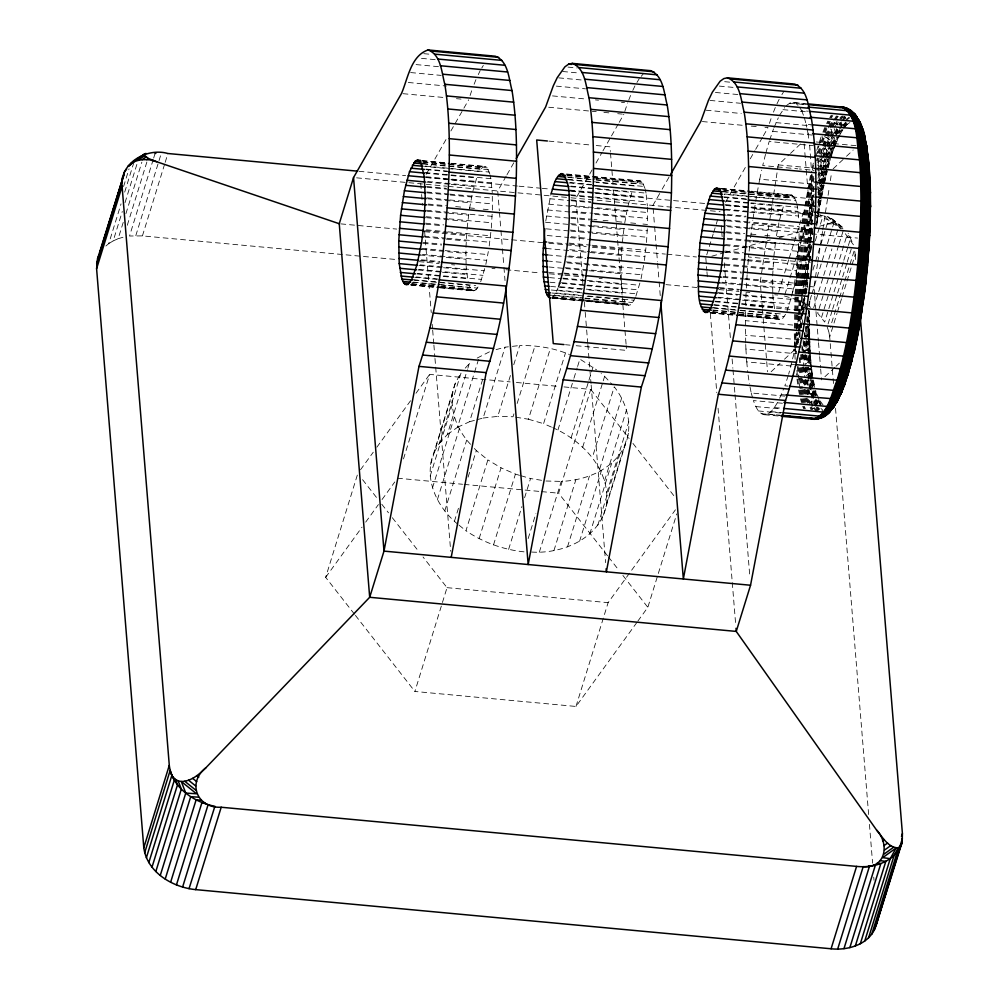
<?xml version="1.0" encoding="UTF-8"?>
<svg xmlns="http://www.w3.org/2000/svg" width="999" height="999" viewBox="0 0 999 999"><rect width="100%" height="100%" fill="white"/><g stroke="black" fill="none" stroke-linecap="round" stroke-linejoin="round"><path stroke-width="0.75" stroke-dasharray="5 3.75" d="M466.083 264.76L465.946 248.838M492.37 210.04L492.295 193.968M621.266 279.208L621.153 261.763M647.427 207.043L647.539 224.488L642.944 224.051M745.691 342.932L745.504 311.451M772.776 293.306L772.627 277.385M799.05 238.586L799.125 226.648L749.425 222.015M798.551 316.121L798.426 331.094M798.576 314.598L799.163 297.14M799.362 316.084L799.237 331.019M799.387 314.56L799.974 297.14M800.162 316.021L800.037 330.919M800.187 314.498L800.773 297.128M801.56 327.772L802.309 297.34M802.297 324.75L802.984 298.838M803.221 312.6L803.708 298.763M803.92 312.462L804.395 298.689M806.78 321.74L806.88 315.909M807.292 321.466L807.392 315.659M807.729 322.602L807.854 315.397M808.341 310.826L808.154 322.29L809.365 320.879L809.527 311.563M808.528 321.953L808.728 310.564M808.853 321.603L809.053 310.289M809.302 311.401L810.027 353.221M843.693 128.421L846.827 124.713L846.715 121.978L843.518 125.749L842.569 122.427L840.584 125.687M457.854 524.225C437.475 507.904 423.364 479.245 433.616 453.484L455.544 382.629L461.188 372.565L439.26 443.419L433.616 453.484M470.541 444.293C455.269 428.334 447.065 403.896 455.544 382.629M531.668 552.047C562.912 554.158 600.736 538.036 606.518 504.145C610.514 469.605 582.33 440.522 552.722 427.647M603.458 515.147L625.386 444.293C633.241 424.825 626.773 402.772 614.248 386.813L592.307 457.667M465.971 247.315L467.045 229.345M491.296 228.009L492.32 211.301M621.203 260.502L622.115 245.092M646.478 242.457L647.489 225.749M746.116 292.382L745.604 305.319L795.329 309.94L803.97 309.478M772.664 275.861L773.726 257.892M794.992 296.928L794.255 331.044M795.841 297.003L795.092 331.106M796.678 297.053L795.941 331.144M795.891 274.563L799 239.847M797.514 297.09L796.777 331.156M811.438 220.504L811.688 174.263M809.615 301.373L809.377 307.18L809.839 301.136M798.351 297.128L797.602 331.131M801.548 297.09L800.798 327.909M804.707 307.804L805.069 298.589M805.281 309.178L805.469 304.595M809.215 304.533L809.327 301.598M819.704 226.224L830.144 223.164L832.092 222.14L833.129 220.017L827.959 216.883L816.633 214.335M746.328 288.024L747.127 274.8M795.104 294.043L797.427 261.563L748.551 257.005L750.212 240.697L800.761 245.417L811.875 247.252M795.953 294.118L796.852 279.433M796.79 294.181L797.689 279.495M797.627 294.218L798.526 279.558M798.463 294.255L799.35 279.608M799.275 294.268L800.174 279.645M800.087 294.28L800.973 279.683M800.886 294.268L801.772 279.708M801.66 294.255L802.547 279.732M802.434 294.218L803.308 279.745M803.171 294.181L804.045 279.757M804.769 279.745L803.895 294.118L806.493 293.793L807.354 279.807M804.582 294.056L805.456 279.745M805.256 293.981L806.118 279.72M805.893 293.893L806.755 279.695M807.454 287.5L807.916 279.77M810.439 239.46L811.151 227.697M747.215 273.339L748.551 257.005M796.94 277.959L798.263 261.638L797.427 261.563M797.776 278.022L799.1 261.713L798.263 261.638M798.613 278.084L801.598 245.504M799.437 278.134L802.422 245.604M800.261 278.184L803.596 242.794M801.073 278.221L805.993 229.807L814.16 181.706M801.86 278.259L806.78 229.957L814.26 184.965L808.616 183.716L759.74 179.171L758.628 184.965M802.634 278.284L807.542 230.12L813.91 190.971M803.396 278.296L809.09 224.65M804.133 278.309L807.429 243.394M805.094 275.412L806.156 262.337L799.1 261.713M805.544 278.309L806.842 262.4L806.156 262.337M806.205 278.296L807.492 262.462M806.842 278.284L808.129 262.512L806.842 262.4M809.078 257.218L810.164 243.868M807.442 278.259L808.129 262.512M808.016 278.221L808.728 262.562M808.553 278.184L809.178 270.417M467.145 228.047L468.956 212.6M489.198 246.004L491.196 229.308M622.327 242.482L624.313 225.786M644.38 260.452L645.966 247.665M773.838 256.593L775.649 241.146M797.577 260.077L799.437 242.32M798.413 260.152L800.286 242.407M799.262 260.227L801.123 242.495M806.443 259.44L808.129 243.531M807.429 256.631L808.803 243.656M808.079 256.706L809.452 243.793M808.715 256.78L810.077 243.931M808.678 261.676L805.206 292.607M808.865 261.139L810.701 243.793M809.427 261.189L811.25 243.931M809.964 261.101L810.439 256.443M811.076 250.237L811.762 244.068M750.574 237.774L752.796 220.292M799.625 240.859L801.673 224.837M800.461 240.934L802.509 224.925M801.298 241.021L803.346 225.025M802.497 238.199L804.183 225.137M803.321 238.311L805.007 225.262M803.77 241.333L805.806 225.399M807.604 241.958L809.615 226.236M808.303 242.095L810.364 226.011M808.978 242.233L811.038 226.211M809.627 242.37L811.675 226.423M810.251 242.52L812.287 226.636M810.888 242.245L812.861 226.86M812.387 234.678L812.761 231.593L805.194 229.67L752.185 224.588M545.754 221.016L551.023 193.706M753.009 218.868L755.456 202.772M801.872 223.414L810.589 174.638M802.721 223.501L805.169 207.405M803.558 223.601L806.006 207.517M804.382 223.714L806.83 207.642M805.206 223.838L807.654 207.792M806.018 223.976L808.453 207.967M809.302 223.239L811.762 207.293M810.426 220.617L812.474 207.542M810.589 224.475L813.161 207.804M811.263 224.675L812.587 215.484L809.777 214.56L754.445 208.841M811.9 224.9L812.999 217.258M804.794 295.467L799.587 327.897M816.645 222.665L820.454 199.8M816.658 224.388L820.666 200.225M816.633 226.086L818.356 214.748M762.362 308.254L760.214 281.905L766.62 240.322M766.857 238.786L769.467 221.853M769.705 220.304L772.09 204.907M772.327 203.371L774.7 187.974M774.937 186.426L778.258 164.872L789.397 154.408M784.502 359.19L793.418 350.824L796.265 332.342M796.503 330.806L798.875 315.409M799.113 313.861L804.345 279.982M804.582 278.446L807.192 261.513M807.429 259.965L811.463 233.791L810.826 226.036M814.597 294.655L813.973 286.913L817.532 263.811M817.769 262.275L822.527 231.468M822.764 229.932L829.407 186.813M830.356 180.657L831.543 172.952M469.493 208.828L472.502 192.919M485.839 264.423L488.336 251.548M624.675 223.277L627.372 208.729M641.021 278.871L644.018 262.962M755.706 201.249L758.353 186.413M776.435 235.864L778.883 222.827M805.419 205.881L811.438 174.738M806.255 205.994L809.178 189.723M807.08 206.131L809.727 191.321M792.532 292.982L795.529 277.073M807.904 206.281L810.539 191.483M808.703 206.456L811.338 191.683M812.012 205.794L814.098 194.106M812.711 206.056L814.247 197.24M813.398 206.318L814.148 201.86M813.074 212.525L813.81 208.079M817.956 207.392L819.255 200.075M817.132 214.86L816.67 217.707L817.669 218.906M817.369 213.436L819.605 200.474M816.995 217.994L817.457 215.172M817.694 213.761L823.139 184.778M818.593 213.361L824 184.94M815.846 399.225L817.544 403.471L818.88 399.263L815.908 391.021M809.452 188.274L812.262 174.862M810.002 189.872L813.086 175.025M810.813 190.047L813.898 175.225M811.613 190.247L814.035 178.459M817.819 189.748L817.744 186.563M817.869 192.932L822.477 171.478M818.144 194.705L820.117 184.827M818.668 195.08L820.616 185.265M818.406 199.3L817.831 202.372L819.979 205.045M818.705 197.777L824.412 171.141M818.268 202.735L821.827 184.74M819.542 198.564L822.202 185.202M819.892 198.976L825.873 171.316M820.741 198.314L823.376 185.29M820.941 198.739L826.885 171.628M799.3 329.345L796.328 344.081M815.097 391.258L816.27 395.454L816.683 393.781M759.74 179.171L761.725 170.092M818.006 175.112L824.999 148.464L831.755 129.833L829.657 128.546L826.785 135.789M818.044 178.446L819.342 172.502L817.944 171.791L824.3 148.052L822.851 147.328L819.992 157.268M817.419 184.728L820.004 172.889L819.342 172.502M819.03 180.669L826.91 149.887L834.727 129.108M818.993 184.003L821.915 171.016M820.429 183.379L823.089 171.628M820.941 183.816L827.022 158.991M822.14 183.304L824.824 171.678M822.514 183.791L832.417 147.228M823.451 183.366L829.894 158.067M823.688 183.891L826.722 171.029M824.3 183.554L827.359 170.804M795.991 345.592L788.648 374.238M472.789 191.558L476.71 177.934L426.311 173.239M480.694 281.743L485.539 265.784M627.971 206.006L631.892 192.382L595.092 188.948M635.876 296.191L640.721 280.232M765.509 154.358L762.712 165.559L797.839 168.819M779.482 220.117L783.403 206.481L750.798 203.446M813.336 163.112L811.588 170.105L799.362 168.968M812.424 170.205L814.173 163.212M816.52 160.727L817.219 157.929M817.319 160.939L818.019 158.142M817.769 162.575L825.461 136.913M817.844 165.634L819.58 158.679L825.361 162.55L827.971 167.295L830.569 158.292M817.557 170.092L820.329 159.003M820.029 169.755L822.439 160.14M820.691 170.155L823.089 160.577M822.252 169.655L825.087 158.741M822.814 170.13L825.636 159.266M786.925 311.463L792.232 294.343M823.476 170.117L826.548 158.429M824.787 169.643L831.255 147.253M825.186 170.192L828.233 158.816M826.235 169.842L829.27 158.741M765.858 152.959L769.155 141.521L813.436 145.642M816.795 150.362L818.019 146.079L820.504 146.516L818.456 153.646M815.983 156.181L818.868 146.179M817.632 153.459L819.692 146.316M819.255 153.871L821.303 146.741M820.741 157.58L823.588 147.677M823.238 157.33L825.661 148.913L824.3 148.052M823.888 157.78L826.298 149.388L825.661 148.913M825.486 157.355L828.421 147.602M826.036 157.879L831.305 141.171L836.663 128.496M826.947 157.055L829.919 147.365M827.422 157.617L830.381 147.989M828.633 157.467L831.63 147.914M827.821 166.658L830.094 158.729M828.084 167.932L830.219 160.477M784.902 294.53L800.686 242.869M801.136 241.383L806.093 225.15M806.543 223.676L809.702 213.349L812.549 213.736M123.589 186.501L129.046 168.843M105.869 246.016L108.754 243.619L121.041 203.896M124.688 192.12L134.253 161.239M108.754 243.619L113.187 240.896L122.303 211.476M125.025 202.647L138.237 159.99M113.187 240.896L118.169 238.699L123.639 221.041M125.911 213.686L141.846 162.2M127.285 225.287L146.865 162.025M153.222 159.515L129.533 236.014L142.42 235.889L397.19 259.615M153.671 158.042L155.032 153.634M135.814 235.614L158.591 162.063M159.041 160.589L161.314 153.234M142.42 235.889L164.735 163.811M165.185 162.338L167.919 153.509M354.445 614.148L325.662 577.335L357.792 473.538M403.484 458.928L429.645 374.4L510.189 381.905M430.557 464.485L452.485 393.631M430.169 476.086L452.097 405.232M439.26 443.419L447.302 434.59L467.407 369.655M467.869 368.181L469.243 363.748L471.503 362.125M432.467 487.937L454.395 417.095M447.302 434.59L457.517 427.285L478.533 359.39M437.387 499.687L459.315 428.833M457.517 427.285L469.592 421.703L483.291 377.422M444.767 510.951L466.695 440.109M477.122 419.667L483.141 418.032L505.069 347.19L510.926 346.516M454.383 521.428L458.491 508.141M468.094 477.147L476.311 450.574L474.388 448.489M483.141 418.032L497.777 416.371L510.564 375.037M513.761 364.71L519.705 345.517C536.65 345.242 553.783 347.889 569.43 354.52M636.925 622.389L575.986 706.455L414.897 691.47L447.028 587.662L423.039 556.98M524.038 551.848C503.309 549.65 483.216 542.469 465.959 530.756L487.887 459.915L476.311 450.574M513.948 413.823L513.036 416.77L497.777 416.371M517.145 403.484L534.964 345.929M479.12 538.686L501.048 467.844L487.887 459.915M515.834 417.22L528.459 419.23L550.387 348.376M493.494 544.967L515.422 474.113L501.048 467.844M551.423 427.085L543.581 423.663L565.521 352.809M508.616 549.4L521.865 506.593M524.6 497.739L530.544 478.546L541.77 480.332M557.954 429.932L573.488 379.745M573.938 378.271L577.147 367.944M577.597 366.471L579.882 359.091L596.528 369.817M528.159 538.573L535.926 513.474M571.116 437.862L588.486 381.768M588.935 380.294L593.056 367.008M539.298 552.26L561.238 481.406C586.725 480.357 614.61 469.006 625.386 444.293M607.542 555.794L558.603 493.206L590.734 389.398L561.301 386.663M582.692 447.202L602.797 382.255M603.246 380.781L604.62 376.348L601.148 373.551M553.933 550.586L575.861 479.745M567.482 546.915L589.422 476.073M599.687 468.943L621.615 398.089M579.557 541.333L601.485 470.492M604.607 480.681L626.535 409.84M589.772 534.028L611.7 463.174M606.905 492.544L628.833 421.69M597.814 525.212L619.742 454.358M606.518 504.145L628.446 433.291M706.73 254.87L711.338 239.985M711.8 238.486L713.186 234.016M713.648 232.53L718.718 216.146M575.986 706.455L608.116 602.659L675.424 509.802M637.837 621.128L647.839 607.33L676.76 513.911M778.696 292.095L782.804 278.858M784.627 272.977L788.723 259.74M789.173 258.266L803.296 212.662L815.059 214.835M791.345 296.116L796.815 278.459M797.264 276.985L812.749 226.973M807.204 304.97L797.052 299.75L808.441 262.974M808.89 261.501L810.264 257.093M815.271 240.909L822.552 217.37L820.354 214.972M802.871 302.435L807.879 286.251M812.899 270.08L815.172 262.725M815.621 261.251L828.371 220.055L824.55 215.909M811.475 295.304L808.291 305.607L810.763 307.405M811.937 293.843L833.79 223.227L827.959 216.883M813.698 307.729L818.256 293.019M818.705 291.546L823.263 276.835M823.713 275.362L828.271 260.652M828.733 259.178L831.917 248.888M833.74 243.007L837.836 229.758M838.611 245.504L817.669 313.174L824.687 322.053L843.356 261.738M839.073 244.031L843.168 230.794L853.508 244.88L848.151 233.179M821.503 317.47L828.783 293.931M829.245 292.47L847.002 235.09L850.261 236.663M843.805 260.264L847.914 247.028M848.363 245.554L850.186 239.673L852.06 240.572M828.071 323.913L832.167 310.677M832.617 309.203L837.174 294.493M837.624 293.019L842.182 278.309M842.644 276.835L846.74 263.599M847.189 262.125L851.747 247.415M833.503 383.516L829.707 336.95L837 313.411M837.449 311.938L841.545 298.701M842.007 297.227L846.565 282.517M847.015 281.044L851.573 266.333M852.022 264.86L855.206 254.57L854.57 249.563L830.231 327.435M829.707 336.95L828.845 331.843L829.769 328.896M470.079 95.542L472.452 88.461M624.787 111.413L627.634 102.909M769.442 123.414L771.815 116.321M769.63 140.072L773.526 128.871M819.48 141.721L821.415 135.914M819.342 144.73L822.252 136.026M821.141 141.97L823.076 136.176L823.888 136.376L821.952 142.17M822.751 142.407L824.2 138.074M823.326 145.879L826.21 137.238L830.219 139.997L833.004 143.794L835.738 136.888M824.063 146.229L826.947 137.612M824.787 146.616L827.659 138.024M826.623 146.066L828.995 138.948M827.247 146.553L829.62 139.46M828.895 146.204L831.892 137.737M830.394 145.979L833.453 137.587M830.843 146.603L834.44 136.851M832.691 147.939L830.419 154.72L826.298 149.388M830.669 155.407L833.366 147.315M830.856 156.094L837.187 138.611L842.02 129.258M830.993 156.793L834.115 147.465L831.081 157.492M788.236 375.674L784.839 385.826L787.899 386.113M806.83 380.294L807.679 386.089L811.113 382.829L812.874 379.383L814.547 387.674M809.689 341.208L810.626 358.491L806.967 363.361L806.38 354.133M474.113 84.266L476.323 78.671M628.733 100.112L631.493 93.119M635.414 297.365L632.642 302.535L629.932 305.107L551.735 297.827L554.433 295.254L558.141 287.749M773.463 112.138L775.674 106.543M774.025 127.61L778.333 117.77M822.901 132.168L824.874 127.16M823.738 132.268L825.711 127.273M824.562 132.43L826.535 127.422M825.374 132.63L826.847 128.883M824.687 136.626L827.647 129.133M825.948 135.664L828.908 128.197M827.522 136.164L830.381 128.933M828.233 136.576L831.081 129.37M830.132 136.076L832.392 130.345L831.755 129.833M830.756 136.601L834.14 128.521M832.454 136.326L835.826 128.546M832.642 143.107L834.839 137.55M833.328 144.505L836.038 137.637M833.591 145.23L836.837 137.025L837.337 140.247L834.702 146.903M833.815 145.966L837.037 137.812M834.64 146.129L842.095 130.132M779.632 398.226L783.853 388.324M805.344 367.407L806.205 375.936L809.677 372.977L811.7 369.131L813.074 378.633M809.877 346.803L806.181 351.061L805.831 340.746M478.271 74.613L480.219 70.554M632.792 90.41L635.389 85.002M776.972 103.834L779.57 98.426M826.623 123.526L827.784 121.104M827.459 123.639L828.621 121.204M828.283 123.789L829.445 121.366M829.083 124.001L830.244 121.591M828.134 127.884L831.618 120.642M829.482 126.985L832.379 120.954L837.524 125.025L838.873 122.802M830.231 127.335L833.116 121.316M830.956 127.735L833.84 121.728M832.229 126.973L834.527 122.178M832.891 127.447L835.189 122.677M834.714 127.335L837.786 121.553M837.125 129.183L835.114 133.367L832.392 130.345M835.551 134.066L838.211 128.496M835.938 134.778L838.598 129.233M836.275 135.502L838.923 130.007M837.899 133.529L839.872 129.42M838.798 132.954L840.097 130.232L840.521 133.616L838.611 137.6M838.985 133.766L840.284 131.056M809.365 320.879L809.452 334.228L806.855 337.125L806.78 326.298M426.148 174.326L447.028 137.737M450.886 130.956L468.668 99.8M506.218 176.074L497.727 190.971L499.338 210.777M506.993 174.713L513.948 162.525M592.145 169.805L575.923 198.252L583.016 285.352M596.016 163.024L602.197 152.185M602.971 150.824L610.701 137.275M611.475 135.926L618.431 123.726M619.205 122.377L623.838 114.248M652.896 205.419L661.4 190.522M662.175 189.161L669.13 176.96M725.511 202.198L746.378 165.609M750.249 158.829L754.882 150.699M755.656 149.35L762.612 137.15M763.386 135.802L768.019 127.66L764.959 127.385M816.832 406.718L818.743 409.865L819.655 408.379L822.389 410.964M481.768 68.007L483.329 65.459M489.835 174.063L487.25 167.907L484.877 166.408L482.242 167.645L479.483 171.541L424.5 166.421M439.86 287.812L473.464 290.934L476.086 289.71L478.846 285.814M636.95 82.455L639.285 78.634M645.017 188.511L642.419 182.355L640.047 180.856L637.424 182.093L634.665 185.989L596.328 182.417M781.905 94.605L783.466 92.058M779.495 115.347L784.69 107.605M829.757 117.607L831.156 115.335M830.594 117.72L831.992 115.434M831.418 117.882L832.804 115.609M833.815 120.192L836.575 115.659M835.214 119.468L837.287 116.084L839.235 117.607M796.528 202.622L793.93 196.453L791.558 194.967L788.935 196.191L786.176 200.087L724.063 194.305M835.901 119.93L837.961 116.546M835.826 123.214L837.187 120.966M836.987 124.376L838.348 122.165M838.685 124.588L840.034 122.39M839.135 125.287L841.146 122.003M840.221 124.925L841.545 122.74M839.585 128.621L842.881 123.227M840.521 128.347L844.754 122.14M840.521 133.616L842.894 129.72M739.784 315.734L780.157 319.493L782.779 318.256L785.539 314.36M782.392 403.259L753.371 400.562C755.569 405.994 757.829 413.386 764.397 414.71C771.216 414.036 774.675 407.043 777.884 401.86M809.215 390.01L810.102 394.393L813.273 390.684L815.284 397.814M360.514 469.767L373.251 452.21M376.885 447.19L410.539 400.761M415.996 393.231L429.645 374.4M325.662 577.335L362.038 527.147M365.684 522.127L378.409 504.557M382.055 499.537L394.78 481.968M641.196 76.361L643.119 74.088M839.822 118.207L841.508 116.209M840.384 118.831L842.894 115.859M840.896 119.493L843.393 116.533M843.031 118.219L844.692 116.259L845.841 118.556L847.964 117.045M841.82 120.904L845.117 116.995M843.031 120.679L845.504 117.77M843.356 124.9L845.766 122.04M843.631 126.636L846.802 122.877M843.693 127.522L848.9 122.315M465.209 368.156L469.243 363.748M809.34 400.237L810.177 403.209L813.898 399.912L816.195 405.669M810.876 407.167L811.825 409.54L815.109 406.968L817.681 411.213M790.509 153.371L802.771 141.858M833.129 168.831L845.391 157.33M846.503 156.281L853.183 150M771.128 371.74L780.044 363.374M824.887 376.748L834.927 367.332M836.038 366.283L839.372 363.149M477.185 358.067L490.172 351.473M786.413 105.569L789.759 103.184L792.994 102.497L806.742 103.771M846.128 119.38L849.3 117.12M846.378 120.23L849.525 117.969M846.827 124.713L849.887 122.527M118.169 238.699L123.639 237.063M711.8 256.194L723.788 252.859M725.286 252.447L770.254 239.96M779.245 237.462L812.212 228.309M496.041 349.638L505.069 347.19M469.592 421.703L475.611 420.079M551.972 298.251L629.932 305.107M827.209 224.138L833.953 223.639L843.094 227.697L832.279 218.956M801.548 324.9L794.217 325.187L745.341 320.642M512.387 346.353L519.705 345.517M799.3 339.735L745.441 335.277M745.741 344.468L745.903 349.063L794.779 353.621L796.465 353.696L796.303 349.101M545.978 481.006L561.238 481.406M810.301 262.687L809.29 262.612M423.788 53.671L431.431 54.383M567.981 67.095L577.185 67.957M724.675 81.681L730.781 82.255M421.491 58.354L435.227 59.64M562.612 71.503L579.482 73.064M719.317 86.089L734.59 87.512M416.071 64.585L438.973 66.721M558.728 77.86L583.266 80.145M715.421 92.457L738.336 94.58M792.994 102.497L806.755 104.508M789.759 103.184L806.568 104.745M410.639 72.565L441.196 75.4M556.368 86.126L585.501 88.836M710.002 100.424L740.546 103.272M799.612 107.33L801.61 110.627L807.716 111.189M782.979 109.64L807.417 111.913M408.304 82.48L446.491 86.039M552.497 95.904L586.226 99.051M595.429 99.9L598.501 100.187M621.49 102.335L624.562 102.622M706.131 110.215L741.258 113.486M804.37 117.894L806.143 124.201L810.726 124.625M775.998 122.615L811.138 125.886M402.984 93.681L444.23 97.527M456.443 98.664L461.026 99.088M548.701 107.243L596.241 111.676M603.908 112.388L610.039 112.962M617.707 113.674L622.302 114.098M702.347 121.553L743.581 125.387M751.223 126.099L757.329 126.673M807.067 128.721L807.979 133.242L811.038 133.529M772.539 131.369L812.249 135.065M816.171 141.958L856.106 145.679M548.901 141.121L590.134 144.967M596.253 145.529L609.989 146.816L610.377 151.473M778.258 164.872L813.586 168.157M422.252 160.577L449.737 163.137M451.273 163.287L484.877 166.408M566.445 174.001L640.047 180.856M721.678 188.461L749.637 191.059M751.186 191.209L791.558 194.967M421.953 160.851L449.987 163.561M450.974 163.549L486.101 166.821M566.695 174.425L641.271 181.269M721.353 188.724L792.781 195.367M423.101 161.938L487.25 167.907M567.295 175.362L642.419 182.355M722.502 189.81L793.93 196.453M422.677 162.1L482.242 167.645M566.895 175.524L594.492 178.084M596.028 178.234L637.424 182.093M723.713 190.122L788.935 196.191M756.967 193.656L806.692 198.289L814.397 200.374M422.627 163.536L488.311 169.655M566.82 176.96L594.417 179.533M595.953 179.67L643.481 184.103M723.563 191.558L794.992 198.202M422.839 163.861L480.881 169.268M568.593 177.435L594.655 179.857M596.191 179.995L636.051 183.716M722.352 191.746L787.562 197.814M425.124 166.084L449.562 168.356M451.086 168.494L489.273 172.053M567.782 179.358L644.442 186.501M724.525 193.956L749.375 196.266M750.923 196.416L795.953 200.599M568.731 179.845L594.792 182.268M425.974 169.093L447.352 171.091M570.167 182.517L591.633 184.528M723.825 196.828L747.115 199.001M426.161 169.605L447.552 171.591M568.868 182.892L591.87 185.027M724.225 197.352L747.514 199.513M425.174 172.565L449.612 174.837M451.136 174.975L490.846 178.671L492.245 192.595M570.891 186.126L593.893 188.274M595.429 188.411L646.028 193.119L647.34 205.757M726.111 200.574L749.4 202.747M750.948 202.884L797.539 207.23L798.85 219.867M570.554 186.663L593.556 188.811M725.948 201.136L749.238 203.297M425.774 176.711L491.446 182.829M569.967 190.135L592.956 192.283M594.492 192.42L646.628 197.278M725.162 204.583L798.139 211.376M426.486 177.435L449.4 179.558M450.924 179.708L475.362 181.98M570.741 190.859L630.544 196.428M726.148 205.332L749.437 207.492M750.998 207.642L782.055 210.527M359.003 171.304L405.606 175.637M425.799 177.522L517.457 186.051M519.005 186.201L540.759 188.224M542.307 188.361L550.074 189.086M570.267 190.971L593.568 193.132M595.129 193.282L705.419 203.546M725.624 205.432L803.296 212.662M427.772 181.518L491.92 187.487M570.429 194.793L593.431 196.94M594.967 197.078L647.09 201.935M725.624 209.241L798.601 216.034M426.698 182.13L449.612 184.266M451.136 184.403L474.05 186.538M570.966 195.567L629.233 200.986M724.837 209.89L748.126 212.063M749.687 212.2L780.743 215.097M356.593 177.834L446.728 186.226M448.289 186.376L569.792 197.69M570.991 197.802L720.104 211.676M426.573 186.476L446.428 188.324M570.754 199.9L590.696 201.761M727.509 214.498L746.141 216.234M426.973 187.3L446.828 189.148M549.775 198.726L569.705 200.587M571.241 200.724L591.171 202.585M726.685 215.197L745.316 216.933M426.76 191.983L448.139 193.968M449.662 194.106L492.432 198.089M570.941 205.407L647.602 212.537M726.136 219.855L747.876 221.878M427.31 192.869L448.701 194.855M450.224 195.005L471.603 196.99M548.588 204.158L593.056 208.304M594.58 208.441L626.785 211.438M727.06 220.779L778.296 225.549M426.798 197.814L448.176 199.812M449.7 199.95L492.47 203.933M572.514 211.388L592.444 213.237M593.98 213.386L647.652 218.381M726.173 225.687L747.914 227.71M749.475 227.859L799.163 232.48M811.463 233.791L857.542 238.074M427.734 198.789L470.504 202.772M547.477 209.94L570.479 212.075M572.015 212.225L588.886 213.786M595.017 214.36L625.686 217.22M727.509 226.698L777.197 231.318M428.221 204.071L446.541 205.769M455.706 206.631L463.349 207.33M469.455 207.904L475.561 208.479M483.204 209.178L489.31 209.753M570.879 217.345L592.345 219.343M593.881 219.493L596.94 219.768M603.071 220.342L610.739 221.054M616.87 221.628L624.537 222.34M630.669 222.914L636.813 223.489M726.073 231.793L744.705 233.529M750.911 234.103L758.678 234.827M764.897 235.414L771.103 235.989M777.309 236.563L785.077 237.287M791.283 237.862L797.502 238.449M428.259 204.995L445.054 206.556M546.478 215.996L569.467 218.144M571.003 218.282L589.41 219.992M726.498 232.755L743.581 234.353M426.436 210.24L492.107 216.346M570.629 223.664L592.095 225.662M593.618 225.799L647.29 230.794M727.372 238.249L798.8 244.905M427.36 211.276L447.215 213.124M448.738 213.262L468.593 215.11M545.566 222.278L623.776 229.558M727.147 239.186L775.286 243.656M426.049 216.683L447.427 218.681M448.951 218.818L491.72 222.802M570.229 230.107L646.902 237.25M725.424 244.555L747.165 246.578M748.713 246.728L798.413 251.348M426.573 217.695L467.807 221.541M546.316 228.846L569.318 230.981M570.854 231.131L590.784 232.979M592.32 233.129L622.989 235.976M724.812 245.467L774.5 250.087M425.512 223.189L443.843 224.9M571.228 236.763L588.099 238.336M724.899 251.061L743.531 252.797M425.911 224.201L442.707 225.762M547.19 235.489L568.656 237.487M570.192 237.637L588.586 239.348M725.699 252.11L742.781 253.696M426.386 229.845L446.241 231.693M447.764 231.83L490.534 235.814M569.043 243.119L590.509 245.117M592.032 245.267L645.704 250.262M724.238 257.567L745.978 259.59M747.527 259.74L797.214 264.36M425.374 230.707L466.62 234.553M548.189 242.145L568.131 244.006M569.655 244.143L586.525 245.717M592.657 246.291L621.79 249.001M723.613 258.479L745.354 260.502M746.902 260.652L773.301 263.099M340.796 223.876L396.715 229.083M424.675 231.681L510.102 239.635M511.65 239.772L542.719 242.67M548.938 243.244L586.213 246.716M592.419 247.302L665.421 254.096M666.982 254.233L696.49 256.98M424.063 236.126L445.454 238.112M446.978 238.262L489.747 242.245M569.78 249.688L589.722 251.548M591.258 251.686L644.917 256.681M724.999 264.148L796.428 270.791M424.987 237.163L444.842 239.011M446.366 239.148L466.221 240.996M546.266 248.451L621.403 255.444M724.774 265.072L772.914 269.555M423.164 242.407L441.496 244.106M568.881 255.969L585.751 257.542M722.552 270.279L741.183 272.015M423.201 243.331L441.533 245.042M547.552 254.907L565.946 256.618M567.482 256.768L585.876 258.479M722.964 271.241L741.608 272.977M422.152 248.464L443.544 250.462M445.067 250.599L487.837 254.583M566.346 261.888L643.006 269.031M723.089 276.486L743.281 278.359M744.829 278.509L794.517 283.129M421.578 249.3L465.871 253.421M547.44 261.014L561.238 262.3M567.382 262.874L621.041 267.869M722.864 277.347L743.056 279.221M744.605 279.37L772.552 281.968M760.214 281.905L807.829 286.338M809.365 286.476L813.973 286.913M422.577 254.383L486.725 260.352M565.234 267.67L641.907 274.8M721.99 282.255L742.17 284.141M743.731 284.278L793.418 288.911M420.079 254.995L465.909 259.253M549.013 266.995L564.348 268.419M565.884 268.569L587.35 270.567M588.886 270.704L621.078 273.701M719.792 282.892L772.589 287.812M421.391 259.815L439.722 261.526M564.048 273.089L583.99 274.95M719.243 287.537L739.435 289.423M420.267 260.489L440.122 262.337M549.2 272.49L562.999 273.776M564.535 273.926L584.465 275.774M719.979 288.399L738.611 290.135M418.943 261.638L439.135 263.511M451.56 264.673L454.67 264.96M491.958 268.431L495.054 268.719M505.931 269.73L540.109 272.914M549.425 273.788L563.411 275.087M564.959 275.225L583.603 276.96M599.138 278.409L602.247 278.696M665.946 284.628L697.015 287.525M718.756 289.548L738.96 291.421M746.728 292.145L749.824 292.445M774.687 294.755L777.796 295.042M420.142 264.835L484.29 270.804M562.799 278.122L585.801 280.257M587.325 280.407L639.46 285.252M717.994 292.57L741.283 294.73M742.831 294.88L790.971 299.363M419.068 265.459L441.983 267.595M443.506 267.732L466.421 269.867L468.219 282.28M549.525 277.597L561.8 278.746M563.324 278.883L621.59 284.315L622.664 293.119L585.864 289.698M718.756 293.356L737.387 295.092M743.606 295.667L773.101 298.414L774.662 309.628M418.831 269.393L482.979 275.374M561.488 282.68L586.013 284.965M587.549 285.102L638.149 289.822M718.231 297.277L789.66 303.921M418.007 269.967L440.921 272.103M442.445 272.24L466.883 274.525M549.999 282.255L560.726 283.254M562.262 283.404L585.264 285.539M586.8 285.689L622.065 288.973M716.121 297.727L740.958 300.037M742.519 300.187L773.576 303.072M417.47 273.451L481.618 279.42M560.127 286.725L584.665 289.011M586.201 289.161L636.8 293.868M715.321 301.174L740.172 303.484M741.72 303.634L788.311 307.967M417.082 273.976L467.482 278.671M550.599 286.413L584.328 289.548M715.172 301.735L740.009 304.046M741.57 304.195L774.175 307.23M416.096 276.948L437.475 278.933M557.217 290.085L581.755 292.37M713.948 304.67L737.237 306.843M414.76 277.297L437.674 279.433M551.323 290.01L581.992 292.869M714.347 305.195L736.088 307.217M413.174 279.695L475.799 285.527M555.831 292.982L580.357 295.267M588.024 295.979L634.028 300.262M712.549 307.567L738.948 310.027M740.509 310.177L783.978 314.223M414.086 280.182L469.068 285.302L471.091 289.448L473.464 290.934M552.172 293.032L624.25 299.75L626.261 303.896L628.646 305.382M713.648 308.067L738.486 310.377M740.047 310.527L775.761 313.848L777.771 317.994L780.157 319.493M413.311 282.118L477.46 288.087M554.433 295.254L583.566 297.964M585.102 298.102L632.642 302.535M712.724 309.99L784.153 316.633M411.988 282.292L439.485 284.852M441.009 284.99L470.029 287.7M550.074 295.142L625.199 302.148M713.049 310.314L737.899 312.637M739.447 312.774L776.71 316.246M411.938 283.741L439.435 286.301M440.959 286.438L476.086 289.71M553.071 296.878L631.268 304.158M712.899 311.75L782.779 318.256M411.526 283.903L439.011 286.463M440.547 286.601L471.091 289.448M552.672 297.04L583.329 299.9M584.865 300.037L626.261 303.896M712.562 311.925L777.771 317.994M410.601 284.69L474.75 290.659M710.014 312.562L737.961 315.172M739.51 315.309L781.443 319.218M411.151 284.84L438.636 287.4M440.159 287.55L472.24 290.534M552.285 297.977L627.409 304.982M710.601 312.724L778.933 319.081M410.839 285.102L438.336 287.662M710.277 312.987L738.224 315.584M793.418 350.824L796.49 351.111M791.52 364.235L794.58 364.523M565.496 344.717L570.079 345.142M576.186 345.716L626.585 350.399L626.211 345.741M745.903 349.063L746.728 361.875L795.604 366.421M781.38 394.593L785.963 395.017M750.012 386.975L751.236 392.994L784.839 396.128M516.383 382.48L559.752 386.513M774.412 407.555L782.042 408.266M755.781 406.568L781.742 408.991M770.978 411.625L781.668 412.624M758.441 410.964L781.343 413.099M767.619 414.023L779.844 415.159M761.325 413.686L781.181 415.534M764.397 414.71L781.193 416.271M397.515 478.209L462.574 484.265M464.123 484.403L540.022 491.471M541.57 491.62L558.603 493.206M447.028 587.662L608.116 602.659M813.261 170.33L814.073 170.504M784.452 296.004L797.052 299.75M528.459 419.23L543.581 423.663M515.422 474.113L519.542 475.324M520.916 475.724L530.544 478.546M816.395 215.21L828.371 220.055L840.958 228.808M812.587 215.484L813.211 215.734M842.944 228.833L838.748 226.823L830.544 217.907L843.406 228.296M820.004 172.889L823.7 176.149L825.211 179.42M818.356 186.938L822.502 191.833M833.079 221.091L837.162 224.375M832.092 222.14L833.953 223.639M459.016 525.162L465.959 530.756M796.066 103.509L797.989 105.332M823.064 404.92L818.88 399.263M820.953 408.454L822.764 410.152M604.62 376.348L612.312 384.727M590.734 389.398L629.12 438.486M632.954 443.394L674.213 496.166M608.503 557.017L619.055 570.516M622.889 575.424L647.839 607.33M362.587 479.67L376.985 498.076M381.78 504.22L388.499 512.812M392.332 517.719L419.205 552.072M355.407 615.384L414.897 691.47M818.718 400.149L821.166 404.183M818.506 401.011L820.953 405.07M820.092 404.92L817.107 399.063M817.956 407.055L819.217 409.14M816.308 407.392L818.231 410.552M814.51 407.567L817.095 411.825M813.885 408.116L815.821 411.326M801.61 110.627L804.02 116.633M816.782 399.862L817.919 402.672M815.434 399.962L817.145 404.233M816.695 404.97L812.374 392.045M815.671 406.331L811.313 393.281L808.928 380.307M812.786 401.161L814.647 405.806M812.949 405.781L810.701 399.313M812.287 406.281L810.039 399.8M811.588 406.743L812.537 409.115M810.139 407.542L811.088 409.927M804.407 406.356L805.369 408.753M803.571 406.368L804.532 408.766M802.721 406.318L803.683 408.716M827.16 326.86L828.845 331.843M815.334 390.459L816.508 394.63M814.41 390.634L815.996 396.266M814.06 391.383L815.659 397.053M812.849 391.383L814.859 398.539M813.486 398.464L811.275 389.797M811.962 398.239L808.953 385.127L806.643 366.608M808.191 399.15L809.452 403.621M807.03 398.002L808.715 403.983M806.268 398.301L807.954 404.308M805.406 398.314L806.468 402.073M804.607 398.526L805.669 402.285M803.795 398.688L804.857 402.46M802.984 398.788L804.045 402.572M802.147 398.851L803.208 402.634M801.31 398.851L802.372 402.634M800.461 398.813L801.535 402.585M751.236 392.994L752.659 398.039M806.143 124.201L806.755 127.21M796.802 203.621L797.539 207.23M813.348 380.007L814.747 386.875M812.612 380.119L814.297 388.461M812.312 380.831L814.01 389.235M811.95 381.518L813.661 389.972M812.986 389.273L811.151 379.383M811.688 385.676L810.701 380.007M811.787 389.173L809.19 373.539L807.592 354.82M810.976 388.361L809.49 379.77M808.266 389.023L809.452 394.892M807.592 389.46L808.778 395.354M806.88 389.86L808.079 395.779M806.156 390.234L807.055 394.68M805.107 389.061L806.305 395.017M804.332 389.348L805.843 396.803M803.546 389.585L804.457 394.068M802.734 389.772L803.646 394.268M801.922 389.922L802.834 394.418M801.098 390.01L802.01 394.53M800.261 390.06L801.186 394.58M799.425 390.06L800.349 394.58M798.588 390.01L799.5 394.53M645.292 189.523L646.028 193.119M490.122 175.075L490.846 178.671M807.979 133.242L809.053 140.684M812.674 378.009L810.127 354.695M811.213 370.492L812.412 378.746M811.9 378.059L810.589 368.044M811.55 378.733L810.264 369.043M810.938 377.984L809.714 368.269M810.501 378.609L809.265 368.831M809.277 378.346L807.966 367.095M808.715 378.871L807.392 367.57M807.492 379.845L808.328 385.626M805.931 379.245L806.992 386.513M805.219 379.608L806.28 386.9M804.495 379.932L805.344 385.801M803.733 380.232L804.582 386.101M802.746 379.008L803.808 386.376M801.735 377.747L802.809 385.127M800.936 377.909L802.434 388.274M800.112 378.034L801.623 388.411M799.287 378.122L800.798 388.511M799.962 388.561L797.277 366.496M798.476 384.103L796.74 369.393M797.639 384.041L796.328 373.713M748.114 375.037L749.4 383.953M809.64 145.117L811.638 172.727M810.626 358.491L811.538 367.607M810.901 367.407L809.852 355.269M810.439 366.496L808.803 341.258M809.714 363.586L809.053 354.87M806.006 367.02L806.867 375.524M804.657 367.769L805.519 376.336M803.795 366.658L804.807 376.685M803.059 366.945L803.77 374.126M802.297 367.195L803.021 374.4M801.51 367.42L802.247 374.65M800.723 367.607L801.448 374.85M799.912 367.744L800.636 375.012M799.088 367.857L799.824 375.124M798.114 366.471L799 375.199M746.728 361.875L747.751 372.09M855.206 254.57L855.718 260.776M835.526 408.354L868.68 815.072M869.442 824.375L872.602 863.186M873.738 877.159L874 880.269M804.133 143.918L807.804 188.848M807.929 190.397L809.19 205.894M809.315 207.442L810.701 224.488M814.734 296.204L815.871 310.152M815.996 311.7L818.393 341.146M818.518 342.694L819.53 355.095M819.655 356.643L820.541 367.495M820.666 369.043L821.553 379.882M762.487 309.802L763.748 325.299M763.873 326.848L767.532 371.778M721.241 225.624L721.615 230.282M721.74 231.83L722.252 238.024M724.275 262.824L730.456 338.786M732.105 358.928L732.866 368.231M732.991 369.78L734.877 393.032M735.014 394.58L749.912 577.484M705.806 257.854L706.817 270.254M706.942 271.803L707.579 279.558M710.351 313.661L716.795 392.707M718.056 408.204L735.626 623.663M653.146 208.466L654.507 225.225M654.632 226.736L657.492 261.763M657.617 263.286L658.89 278.971M659.128 281.893L660.439 297.939M610.501 153.034L613.036 184.116M613.536 190.334L616.071 221.416M616.196 222.964L622.027 294.455M622.152 296.004L623.426 311.551M623.551 313.099L626.086 344.193M584.378 301.973L585.089 310.814M585.214 312.287L586.538 328.471M586.65 329.945L587.737 343.169M587.849 344.63L591.021 383.516M591.146 385.04L605.619 562.637M499.463 212.3L500.824 229.046M500.949 230.569L502.31 247.315M502.435 248.838L503.721 264.523M503.958 267.445L505.019 280.594M420.741 183.804L421.491 192.994M421.615 194.518L422.49 205.232M424.612 231.256L431.243 312.562M432.192 324.313L432.555 328.721M432.679 330.182L433.766 343.556M433.891 345.042L434.852 356.918M434.977 358.441L450.699 551.248M809.752 353.796L809.14 340.796M808.965 353.371L808.166 325.324M808.541 353.871L807.741 325.662M808.641 355.382L809.028 361.401M808.566 361.925L807.504 341.109M807.042 355.257L807.542 362.912M805.768 354.52L806.368 363.798M805.132 354.882L805.731 364.198M804.432 354.87L805.057 364.573M803.745 355.169L804.282 363.524M802.934 354.058L803.646 365.222M802.185 354.295L802.734 362.712M801.423 354.508L801.972 362.949M800.649 354.695L801.186 363.149M800.024 357.679L800.399 363.324M799.225 357.804L799.587 363.461M795.142 359.303L794.617 349.026M772.864 294.593L773.101 298.414M621.353 280.482L621.59 284.315M466.171 266.034L466.421 269.867M809.09 339.373L808.878 326.111M808.765 339.835L808.553 326.486M807.005 341.496L807.292 350.249M806.405 340.397L806.755 350.661M805.219 341.071L805.569 351.423M804.582 341.371L804.932 351.773M803.908 341.646L804.257 352.098M803.159 340.397L803.558 352.385M802.647 346.641L802.846 352.659M801.847 345.354L802.047 351.386M798.588 342.882L798.438 332.542M797.814 344.468L797.614 332.592M796.99 344.505L796.79 332.617M796.253 347.577L795.953 332.605M795.416 347.552L795.104 332.567M795.466 349.076L795.616 353.683M794.567 347.49L794.267 332.505M809.452 334.228L809.64 339.822M807.279 325.986L807.354 336.763M806.23 326.586L806.305 337.475M805.656 326.548L805.731 337.799M805.082 332.455L805.107 336.688M804.445 332.717L804.47 336.975M800.049 332.367L800.087 338.174M799.25 332.467L799.287 338.286"/><path stroke-width="1.5" d="M860.526 319.767L902.409 833.591L902.184 842.057L875.973 925.736C870.229 944.092 848.488 950.698 831.081 948.775L195.704 889.622C172.715 887.399 147.065 872.414 143.794 847.714L96.591 268.694L97.527 258.928L124.326 173.239M863.074 133.092C862.624 125.724 858.928 116.009 850.486 115.172L809.24 111.339M847.239 376.111L851.535 361.276L847.239 376.111L841.795 379.857L837.112 380.219L792.819 376.099M901.323 844.917C894.043 861.962 873.788 868.306 856.58 866.395L221.204 807.242C197.103 808.478 186.688 782.779 205.994 767.657L369.692 597.29L383.991 551.111L418.981 366.371C439.61 303.846 446.278 237.587 449.063 172.103C449.725 142.795 449.463 113.299 444.817 84.291C441.57 72.665 441.221 54.895 428.084 49.95C410.764 55.794 407.904 78.721 401.461 93.544L353.546 177.547L339.248 223.726L369.692 597.29L736.251 631.418L876.598 830.094C882.404 836.887 888.173 847.801 898.251 847.901L901.323 844.917L902.184 842.057M417.669 160.152L421.103 163.399L424.25 176.573L425.262 197.677L423.988 223.052L421.64 242.257L417.082 264.548L411.65 279.558L408.891 283.454L406.268 284.678L403.883 283.192L401.86 279.046L399.213 263.611L398.763 241.059L400.599 215.285L404.408 190.734L409.515 171.678L415.047 161.388L417.669 160.152L420.729 160.439M451.198 557.367L486.188 372.627C506.818 310.102 513.486 243.843 516.271 178.359C516.933 149.051 516.67 119.555 512.025 90.547C508.766 78.921 508.429 61.151 495.292 56.206L428.084 49.95M550.437 298.102L548.064 296.616L546.041 292.47L543.394 277.035L542.944 254.483L544.78 228.696M505.619 287.849L528.171 564.535L563.161 379.795C583.791 317.27 590.459 251.011 593.244 185.527C593.906 156.219 593.643 126.723 588.998 97.715C585.739 86.089 585.402 68.319 572.265 63.374L568.656 64.136L564.922 66.808L557.192 77.722L553.296 85.839L545.641 106.968L516.271 158.454M606.118 568.756L606.368 571.815L641.358 387.075C661.987 324.55 668.656 258.291 671.44 192.807C672.102 163.499 671.852 134.003 667.207 104.995C663.948 93.369 663.598 75.599 650.461 70.654L572.265 63.374M698.014 275.037L699.962 243.144L704.944 213.174L710.252 196.054L714.397 189.248L717.02 188.024L720.466 191.271L723.601 204.445L724.625 225.549L723.338 250.924L720.991 270.13L716.445 292.42L711.001 307.43L708.241 311.326L705.619 312.55C695.804 303.871 699.45 286.988 698.014 275.037L721.315 277.198M660.789 302.297L683.341 578.983L718.343 394.243C738.973 331.718 745.641 265.459 748.426 199.975C749.088 170.667 748.825 141.171 744.18 112.163C740.921 100.537 740.584 82.767 727.447 77.822L723.838 78.584L720.092 81.256L712.374 92.17L708.478 100.287L700.811 121.403L670.679 174.251M736.001 628.309L736.251 631.418L750.549 585.239L785.539 400.499C806.168 337.974 812.836 271.716 815.621 206.231C816.283 176.923 816.021 147.427 811.388 118.419C808.129 106.793 807.779 89.023 794.642 84.078L727.447 77.822M815.097 196.84L861.75 201.199L869.455 204.133L869.979 219.705L868.443 250.15L865.596 281.194L810.226 276.785M870.017 204.795L869.967 221.666C870.941 217.27 863.623 216.97 860.651 216.421L814.834 212.163M870.241 221.104L870.391 205.482M803.471 323.826L849.287 328.097C852.696 328.346 860.077 328.534 859.602 323.526L856.53 339.747L852.459 342.207L846.515 342.582L800.699 338.311M812.262 124.775L855.019 128.746C861.338 129.021 866.395 135.502 864.822 141.696M869.767 219.443C868.243 264.348 863.336 309.265 853.408 353.122L850.137 355.432L845.191 356.268L799.25 352.073M870.141 219.98L868.655 250.749L869.717 235.339L867.831 233.853L860.851 232.33L814.197 227.984M870.241 220.255L869.717 235.527M856.53 339.747L857.08 336.738L853.408 353.122M867.881 159.44C869.654 153.584 863.948 148.327 858.366 148.202L814.073 144.081M789.422 386.251L833.715 390.372C839.297 391.208 845.454 387.025 845.404 381.094L839.834 395.392L834.252 398.851L785.963 395.017M868.643 167.045L868.943 170.092C870.778 164.41 864.659 159.977 859.54 159.877L815.246 155.757M808.253 292.894L854.907 297.227L862.037 297.09L864.147 296.066L866.021 280.906L868.606 250.25L860.676 248.576L813.223 244.143M811.887 260.477L867.532 265.746L868.606 250.25M796.103 364.66L840.396 368.781L845.067 368.506L850.386 365.172L854.357 349.151L853.695 352.697M842.219 389.135L839.834 395.392M814.535 168.419L860.351 172.677C864.959 172.802 871.515 176.299 869.692 181.768M865.596 281.194L867.532 265.746M839.023 395.816C838.823 401.985 832.941 407.217 826.76 406.406L784.003 402.422M837.686 949.05L863.186 866.67C885.738 868.568 889.897 844.03 876.598 830.094M866.645 149.188C867.781 143.344 862.537 138.012 856.855 137.787L812.562 133.666M848.089 374.388L848.488 372.465L843.993 385.826M814.997 182.205L860.826 186.476C864.859 186.676 871.827 189.123 870.117 194.343L869.692 178.084M863.723 296.528L865.908 281.069M863.91 296.378L865.908 280.719M357.442 171.154L167.919 153.509C146.953 147.402 119.755 162.862 122.09 186.313L169.293 765.334C171.99 787.736 194.206 802.384 214.885 806.305L189.048 888.66M805.993 308.641L852.646 312.974L858.84 312.687L861.563 311.501L864.185 295.891M861.563 311.501L864.098 295.517M868.693 165.347L870.204 207.692L870.491 205.844M859.165 325.961L861.9 309.665L859.664 325M859.377 325.662L862.025 309.965M875.973 925.736L896.915 856.268M901.697 842.169L902.372 838.611L897.814 853.321M856.767 339.36L859.702 323.913M857.08 338.549L859.739 324.65M853.945 352.247L857.154 337.212M854.295 351.286L857.167 338.124M850.037 365.634C867.12 293.306 875.037 217.607 865.846 143.594M850.386 365.172L854.432 349.712M850.698 364.685L854.445 350.249M558.603 286.588C565.971 264.26 568.344 240.597 569.343 217.208C568.044 203.309 572.552 184.116 561.85 173.576C554.408 176.711 553.683 187 551.023 193.706L569.43 195.417M846.453 377.123C866.233 304.508 873.413 228.034 866.982 153.034M846.877 376.635L851.485 360.639M847.577 375.562L851.535 361.888M851.348 363.074L850.973 364.173M96.628 263.674L122.028 181.368L122.627 176.835M99.7 253.047L124.301 173.601M96.591 268.694L122.09 186.313M143.794 847.714L169.293 765.334M144.655 852.834L170.155 770.441L171.84 775.424L146.341 857.816M148.814 862.612L174.313 780.231L171.304 774.013M151.998 867.194L177.497 784.814L175.424 779.407L173.114 777.122M155.832 871.49L181.331 789.11L178.159 780.868L175.424 779.407M160.252 875.461L185.752 793.081L181.306 781.493L178.159 780.868M165.21 879.058L190.709 796.678L198.351 797.165M170.629 882.229L196.129 799.849L201.136 800.162M176.448 884.914L201.948 802.534L204.832 802.721M182.605 887.075L208.104 804.694L209.415 804.782M195.704 889.622L221.204 807.242M831.081 948.775L856.58 866.395M843.968 948.65L869.467 866.27L868.543 866.145M849.862 947.614L875.361 865.234L873.338 864.959M855.331 945.978L880.831 863.586L877.309 863.111M860.314 943.768L885.813 861.388L880.431 860.663M864.747 941.058L890.246 858.665L896.115 848.039L882.691 857.641L890.246 858.665M868.581 937.849L894.08 855.469L898.251 847.901M901.498 836.525L902.409 833.591M871.777 934.202L897.277 851.822L900.012 846.865M874.25 930.156L901.473 843.356M783.566 408.404L823.276 412.1C832.179 413.324 835.526 403.571 838.785 397.465M843.181 386.925L848.051 372.402M843.606 386.388L848.513 371.778M844.342 385.227L848.413 373.127M97.527 258.928L99.251 254.52M839.347 395.929C865.584 321.99 871.278 241.733 867.756 163.811C863.086 152.073 870.516 124.213 852.884 121.191L810.127 117.208M840.284 394.817L845.354 381.843M840.683 394.205L845.254 382.567M841.37 392.882L844.892 383.941M831.842 408.216C829.307 414.048 823.001 418.868 816.495 418.569L781.368 415.297M835.426 403.521C855.181 360.352 860.251 312.188 865.571 265.509C868.73 219.081 872.689 171.191 860.876 125.637M835.963 402.984L842.032 390.709M836.463 402.41L841.857 391.458M837.349 401.148L841.645 392.182M820.316 417.545L824.163 416.421L827.959 412.05M126.611 169.093L123.864 172.777M831.443 409.602C855.181 365.696 858.99 314.148 865.122 265.459C867.806 216.995 873.713 166.021 858.054 119.168M832.03 409.078L838.598 398.264M832.579 408.516L838.361 399.026M833.104 407.917L838.061 399.762M143.844 154.87L144.368 154.033L130.944 163.636L143.844 154.87L148.364 158.479L156.606 161.713L339.248 223.726M783.191 412.762L819.842 416.171L823.9 415.809C840.309 395.08 844.205 367.545 850.436 342.57C858.69 301.223 863.136 259.153 864.51 217.02C864.834 185.377 865.509 152.959 856.78 122.253C854.62 116.758 851.947 108.529 844.942 108.067L808.278 104.645M823.9 415.809C840.746 401.598 843.019 375.724 849.525 355.656C859.777 310.339 864.847 263.948 866.42 217.557C866.345 184.203 868.281 149.276 856.368 117.52C855.144 113.686 851.785 111.026 847.826 110.789L808.116 107.08M833.466 406.306L835.077 404.395M826.111 414.91C838.223 402.335 841.882 384.016 847.04 367.832C855.806 334.278 860.788 299.85 864.085 265.347C867.095 231.031 868.468 196.453 865.883 162.063C863.723 145.617 863.523 127.248 853.745 113.187M834.764 405.157L829.407 410.527M828.084 413.574L834.415 405.906M833.578 407.28L828.683 413.037L822.801 417.282L820.666 417.732M128.821 166.259L134.253 161.239L145.879 153.384M185.752 793.081L196.503 793.768L181.306 781.493C191.259 781.455 199.288 774.25 205.994 767.657M128.059 166.146L130.419 164.435M134.291 161.701L138.062 160.377L144.318 155.894M138.062 160.377L142.233 159.69L145.829 157.105M142.233 159.69L146.728 159.653L148.364 158.479M146.728 159.653L151.96 160.027M882.517 840.783L884.152 839.61M883.99 845.629L887.587 843.056M884.49 850.087L890.746 845.616M884.04 854.108L893.593 847.277M817.332 418.618C832.267 406.805 835.401 385.926 841.233 368.843C850.137 334.777 855.194 299.825 858.541 264.822C861.588 229.982 862.986 194.892 860.364 159.977C857.666 142.645 858.566 121.716 845.766 108.167M818.98 418.519C833.89 406.73 837.012 385.876 842.844 368.831C851.722 334.815 856.78 299.925 860.114 264.972C863.161 230.182 864.547 195.142 861.937 160.29C859.252 142.982 860.139 122.09 847.364 108.566M819.779 418.381C837.474 403.221 840.184 377.335 846.74 356.206C855.981 315.634 860.901 274.163 863.173 232.655C864.485 198.264 865.296 163.337 858.178 129.47C855.731 120.704 853.034 107.767 841.87 107.043L808.266 103.908M827.534 412.787L830.731 410.502M827.06 413.486L830.281 411.188M820.566 418.181C839.172 403.846 841.42 377.035 848.188 355.994C856.243 320.816 860.901 284.927 863.573 248.963C865.871 212.4 867.007 175.424 861.4 139.098C858.541 127.672 857.429 109.291 842.694 107.155M825.998 414.785L829.782 411.85M155.032 153.634L156.269 152.76M826.797 414.51C853.808 376.473 855.444 326.149 862.999 281.418C867.007 227.585 874.387 170.891 857.529 118.581M819.605 417.957L814.11 419.305L781.193 416.271M648.064 71.166L650.461 70.654M839.709 107.505L841.87 107.043C859.015 116.945 855.993 142.795 859.54 159.877C862.149 194.793 860.763 229.895 857.704 264.735C853.908 303.671 848.301 342.657 837.112 380.219C831.343 393.494 828.783 414.023 813.261 419.255L810.189 418.231L811.862 418.269M823.326 415.821L825.424 415.372M822.701 416.371L824.812 415.921M814.934 419.28L821.328 417.932M431.518 51.086L498.726 57.343M575.699 64.51L653.895 71.791M730.868 78.958L798.076 85.215M568.656 64.136L571.728 64.423M434.74 54.133L501.935 60.39M578.921 67.557L657.117 74.838M734.09 81.993L801.298 88.249M437.712 59.028L504.907 65.285M581.893 72.452L660.089 79.733M737.062 86.901L804.27 93.157M440.397 65.747L507.604 72.003M584.577 79.171L662.774 86.451M739.76 93.619L806.955 99.875M442.782 74.201L509.977 80.457M586.962 87.612L665.159 94.893M742.132 102.06L809.34 108.317M444.817 84.291L512.025 90.547M588.998 97.715L667.207 104.995M744.18 112.163L811.388 118.419M446.516 95.916L513.711 102.173M590.684 109.341L668.893 116.621M745.866 123.789L813.074 130.045M447.814 108.953L515.022 115.21M591.995 122.377L670.204 129.658M747.177 136.826L814.372 143.082M448.738 123.252L515.946 129.508M592.919 136.676L671.116 143.956M748.089 151.124L815.296 157.38M547.377 140.984L536.688 139.985L553.271 343.581L563.973 344.568M449.25 138.661L516.458 144.917M593.431 152.085L671.628 159.365M748.613 166.521L815.808 172.777M449.363 154.995L516.57 161.251M593.543 168.419L671.74 175.699M748.726 182.867L815.921 189.123M416.383 160.427L419.43 160.714M560.564 173.851L563.623 174.138M715.734 188.299L720.391 188.736M415.047 161.388L421.153 161.95M559.228 174.813L565.359 175.374M714.397 189.248L720.616 189.835M413.673 163.012L422.839 163.861M557.854 176.436L565.521 177.148M713.036 190.871L722.352 191.746M412.287 165.285L422.977 166.271M556.468 178.709L567.195 179.708M711.638 193.144L722.514 194.168M410.889 168.182L424.637 169.455M555.069 181.606L567.345 182.742M710.252 196.054L722.677 197.203M449.063 172.103L516.271 178.359M593.244 185.527L671.44 192.807M748.426 199.975L815.621 206.231M409.515 171.678L424.787 173.102M553.696 185.102L569.03 186.526M708.865 199.538L724.4 200.986M408.154 175.724L424.962 177.285M552.335 189.148L569.205 190.722M707.517 203.596L723.039 205.032M406.843 180.282L425.174 181.993M706.206 208.154L724.837 209.89M405.594 185.302L425.449 187.163M704.944 213.174L725.137 215.06M448.364 189.773L515.571 196.029M592.544 203.197L670.741 210.477M747.727 217.645L814.922 223.901M404.408 190.734L425.786 192.732M703.758 218.606L725.499 220.629M403.296 196.516L426.211 198.651M702.659 224.388L724.4 226.411M402.297 202.572L426.735 204.845M701.648 230.444L724.937 232.617M447.265 207.829L514.473 214.086M591.445 221.254L669.642 228.534M746.615 235.702L813.823 241.958M401.386 208.853L425.824 211.126M700.749 236.726L724.038 238.886M400.599 215.285L425.037 217.557M699.962 243.144L724.812 245.467M399.937 221.79L424.375 224.063M445.779 226.061L512.986 232.317M589.959 239.485L668.156 246.765M699.3 249.65L724.138 251.973M745.142 253.933L812.337 260.19M399.413 228.296L423.851 230.569M543.593 241.721L546.665 242.008M698.776 256.169L722.065 258.329M399.026 234.74L423.451 237.013M543.194 248.164L546.266 248.451M698.376 262.612L723.226 264.922M443.931 244.28L511.126 250.537M588.111 257.705L666.308 264.985M743.281 272.14L810.489 278.396M398.763 241.059L421.678 243.194M542.944 254.483L547.552 254.907M698.126 268.931L721.415 271.091M398.663 247.165L421.578 249.3M542.844 260.589L547.44 261.014M398.701 252.997L420.079 254.995M542.882 266.421L547.477 266.858M698.064 280.869L719.792 282.892M441.72 262.275L508.928 268.531M585.901 275.699L664.098 282.979M741.083 290.135L808.278 296.391M398.888 258.504L418.743 260.352M543.069 271.928L547.664 272.352M698.239 286.376L718.431 288.249M399.213 263.611L417.545 265.309M543.394 277.035L547.989 277.46M698.576 291.483L717.207 293.219M399.687 268.269L416.483 269.83M543.868 281.693L548.463 282.118M699.038 296.129L716.121 297.727M400.287 272.415L415.559 273.838M544.467 285.839L549.063 286.263M699.637 300.287L713.611 301.586M401.011 276.024L413.236 277.16M545.192 289.448L548.264 289.735M700.374 303.896L712.799 305.045M439.198 279.845L506.406 286.101M583.379 293.269L661.575 300.549M738.548 307.717L805.756 313.973M401.86 279.046L412.562 280.032M546.041 292.47L550.649 292.894M701.223 306.905L712.087 307.917M402.822 281.443L410.464 282.155M547.002 294.867L550.074 295.142M702.185 309.303L711.5 310.177M403.883 283.192L408.466 283.616M703.246 311.064L709.452 311.638M405.032 284.278L408.091 284.565M704.395 312.15L707.504 312.437M436.376 296.815L503.583 303.072M580.556 310.239L658.753 317.52M735.726 324.687L802.934 330.944M433.291 312.999L500.487 319.255M577.459 326.411L655.669 333.691M732.642 340.859L799.849 347.115M429.97 328.196L497.165 334.453M574.15 341.621L652.347 348.901M729.32 356.069L796.528 362.325M426.448 342.257L493.656 348.514M570.629 355.681L648.826 362.962M725.811 370.13L793.006 376.386M422.777 355.032L489.972 361.288M566.957 368.456L645.154 375.736M722.127 382.904L789.335 389.16M418.981 366.371L486.188 372.627M563.161 379.795L641.358 387.075M718.343 394.243L785.539 400.499M787.287 416.096L790.334 416.383M797.976 417.095L801.036 417.382M750.549 585.239L383.991 551.111L353.546 177.547M151.536 160.327L156.606 161.713M843.518 107.318L847.864 109.49M846.528 108.566L850.898 110.502L854.02 114.261M847.202 109.003C851.735 110.252 855.644 114.036 857.492 118.394L855.656 116.658M848.875 109.828L850.898 110.502M851.51 111.026L848.488 110.015L849.075 110.589M816.083 417.944L818.119 418.618C833.091 406.843 836.213 385.939 842.045 368.856C850.936 334.815 855.993 299.887 859.34 264.897C862.387 230.082 863.785 195.005 861.163 160.115C858.478 142.795 859.365 121.878 846.578 108.342M815.309 418.194L817.344 418.868M811.038 418.281L814.11 419.305C833.303 417.769 836.4 393.893 842.494 379.645C852.097 347.64 857.379 314.523 861.263 281.393C865.134 245.766 867.082 209.852 865.534 174.026C863.648 153.434 863.873 131.056 853.109 112.712M196.94 775.636L198.789 777.135M192.657 778.358L196.728 781.655M188.586 780.244L195.679 785.963M184.79 781.28L195.604 790.009M853.134 112.862L855.943 115.509L859.727 121.853M853.596 113.549L856.393 116.184M855.319 115.884L857.167 117.632M854.345 113.711L855.444 114.873M854.919 114.273L860.514 124.163L858.616 121.041M860.301 123.364L857.766 119.193L857.991 120.005M861.313 126.274L862.337 128.347M858.978 120.442L862.786 129.845M858.528 119.78L862.936 130.632M860.676 124.975L863.036 131.443M860.788 125.812L863.086 132.255M862.587 129.083L864.809 137.013M862.037 127.622L865.034 138.524M861.7 126.935L865.072 139.298M864.622 136.289L866.745 146.978M864.085 134.902L866.483 146.304M863.76 134.241L866.458 147.04M865.521 143.656L866.083 146.416M866.358 144.892L868.168 157.38M866.133 144.231L868.131 158.054M867.631 156.019L868.031 158.741M865.521 142.969L867.082 154.008M867.969 155.419L869.267 168.232M867.794 154.795L869.217 168.843M867.569 154.183L869.105 169.468M869.08 166.471L870.029 180.145M868.905 165.896L869.867 181.219M869.967 179.096L870.454 192.969M869.854 178.584L870.291 193.881M870.404 192.07L870.491 206.943M870.129 191.209L870.379 207.317M860.838 126.673L860.851 127.535"/></g></svg>
